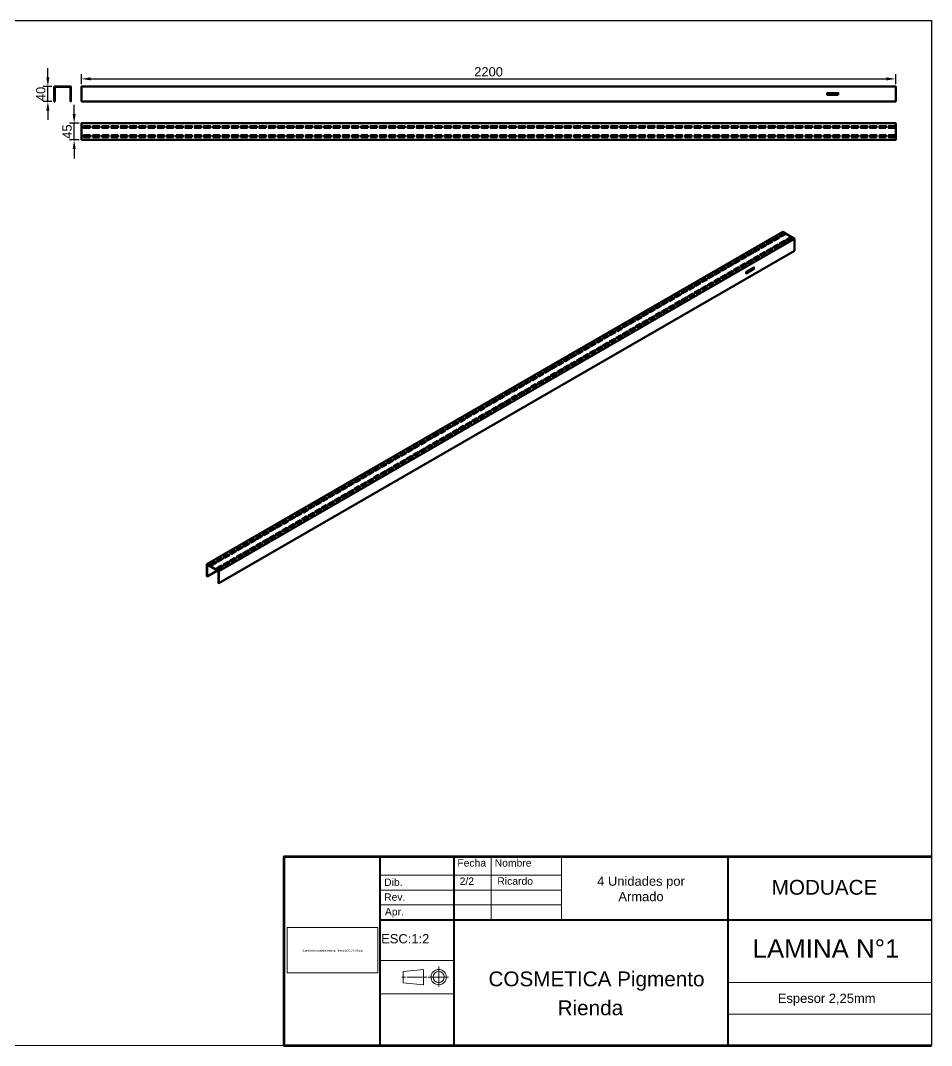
# Paper-space layout 'Rienda' of a CAD drawing. Header units: millimetres. Extents: x 25 to 410, y 10 to 287.
# Drawn here: x 164 to 410.2, y 10 to 287 of the extents above; entities that cross this region are included whole.
import ezdxf

# ---------------------------------------------------------------- set-up
doc = ezdxf.new("R2010")
doc.units = ezdxf.units.MM
for name, color, linetype in [('PDF4_0', 7, 'Continuous'), ('PDF4_MD_Visible', 7, 'Continuous'), ('PDF4_Rotulo', 7, 'Continuous'), ('PDF4_Texto', 7, 'Continuous')]:
    doc.layers.add(name, color=color, linetype=linetype)
doc.layers.add('PDF4_logo', color=7, linetype='Continuous', true_color=0xffffff)
doc.styles.add('PDF Arial', font='arial.ttf')
doc.styles.get("Standard").update_dxf_attribs({"font": 'arial.ttf'})
doc.dimstyles.new('ISO-25', dxfattribs={"dimtxt": 2.5, "dimasz": 2.5, "dimexe": 1.25, "dimexo": 0.625, "dimtad": 1, "dimtxsty": 'Standard', "dimcen": 2.5, "dimadec": 0, "dimazin": 0, "dimtfac": 1, "dimtmove": 0, "dimatfit": 3, "dimfxl": 1, "dimarcsym": 0})

# ---------------------------------------------------------------- blocks, each defined once
blk = doc.blocks.new('*D339')
at = {"color": 0, "lineweight": -2, "transparency": 16777216}
for p, q in [((180.49, 269.77), (180.49, 272.47)), ((400.49, 269.77), (400.49, 272.47)), ((182.99, 271.22), (397.99, 271.22))]:
    blk.add_line(p, q, dxfattribs=at)
at = {"color": 0, "transparency": 16777216}
for points in [[(182.99, 271.64), (182.99, 270.81), (180.49, 271.22)], [(397.99, 271.64), (397.99, 270.81), (400.49, 271.22)]]:
    blk.add_solid(points, dxfattribs=at)
at = {"layer": 'Defpoints', "color": 0, "transparency": 16777216}
for p in [(180.49, 269.15), (400.49, 271.22), (400.49, 269.15)]:
    blk.add_point(p, dxfattribs=at)
at = {"color": 0, "transparency": 16777216, "insert": (290.49, 273.12), "char_height": 2.5, "attachment_point": 5}
blk.add_mtext('2200', dxfattribs=at)
blk = doc.blocks.new('*D340')
at = {"color": 0, "lineweight": -2, "transparency": 16777216}
for p, q in [((171.41, 271.65), (171.41, 274.15)), ((172.52, 269.15), (170.16, 269.15)), ((171.41, 265.15), (171.41, 269.15)), ((172.52, 265.15), (170.16, 265.15)), ((171.41, 262.65), (171.41, 260.15))]:
    blk.add_line(p, q, dxfattribs=at)
at = {"color": 0, "transparency": 16777216}
for points in [[(170.99, 271.65), (171.83, 271.65), (171.41, 269.15)], [(170.99, 262.65), (171.83, 262.65), (171.41, 265.15)]]:
    blk.add_solid(points, dxfattribs=at)
at = {"layer": 'Defpoints', "color": 0, "transparency": 16777216}
for p in [(171.41, 269.15), (173.15, 269.15), (173.15, 265.15)]:
    blk.add_point(p, dxfattribs=at)
at = {"color": 0, "transparency": 16777216, "insert": (169.51, 267.15), "char_height": 2.5, "attachment_point": 5, "rotation": 90}
blk.add_mtext('40', dxfattribs=at)
blk = doc.blocks.new('*D341')
at = {"color": 0, "lineweight": -2, "transparency": 16777216}
for p, q in [((178.52, 261.73), (178.52, 264.23)), ((179.86, 259.23), (177.27, 259.23)), ((178.52, 254.73), (178.52, 259.23)), ((179.86, 254.73), (177.27, 254.73)), ((178.52, 252.23), (178.52, 249.73))]:
    blk.add_line(p, q, dxfattribs=at)
at = {"color": 0, "transparency": 16777216}
for points in [[(178.1, 261.73), (178.93, 261.73), (178.52, 259.23)], [(178.1, 252.23), (178.93, 252.23), (178.52, 254.73)]]:
    blk.add_solid(points, dxfattribs=at)
at = {"layer": 'Defpoints', "color": 0, "transparency": 16777216}
for p in [(178.52, 259.23), (180.49, 259.23), (180.49, 254.73)]:
    blk.add_point(p, dxfattribs=at)
at = {"color": 0, "transparency": 16777216, "insert": (176.62, 256.98), "char_height": 2.5, "attachment_point": 5, "rotation": 90}
blk.add_mtext('45', dxfattribs=at)

psp = doc.layouts.new('Rienda')

# ---------------------------------------------------------------- linework, layer by layer
at = {"layer": 'PDF4_0', "lineweight": 25}
psp.add_lwpolyline([(25.159, 10), (25.159, 287.001), (410.161, 287.001), (410.161, 10)], dxfattribs=at)
at = {"layer": 'PDF4_0', "lineweight": 0}
psp.add_lwpolyline([(25.159, 10), (410.161, 10), (410.161, 287.001), (25.159, 287.001)], close=True, dxfattribs=at)
at = {"layer": 'PDF4_logo', "lineweight": 13}
psp.add_lwpolyline([(236.067, 29.608), (236.067, 41.854), (260.56, 41.854), (260.56, 29.608)], close=True, dxfattribs=at)
at = {"layer": 'PDF4_MD_Visible', "lineweight": 50}
for points in [[(177.538, 265.145), (177.648, 265.145), (177.648, 269.145), (173.148, 269.145), (173.148, 265.145), (173.257, 265.145), (173.257, 269.035), (177.538, 269.035)], [(180.486, 265.145), (400.487, 265.145), (400.487, 269.145), (180.486, 269.145)], [(384.987, 266.895), (381.987, 266.895), (381.987, 267.395), (384.987, 267.395)], [(180.486, 254.732), (180.486, 259.232), (400.487, 259.232), (400.487, 254.732)], [(182.835, 257.982), (181.085, 257.982), (181.085, 258.482), (182.835, 258.482)], [(185.335, 257.982), (183.586, 257.982), (183.586, 258.482), (185.335, 258.482)], [(187.835, 257.982), (186.086, 257.982), (186.086, 258.482), (187.835, 258.482)], [(190.335, 257.982), (188.586, 257.982), (188.586, 258.482), (190.335, 258.482)], [(192.835, 257.982), (191.086, 257.982), (191.086, 258.482), (192.835, 258.482)], [(195.335, 257.982), (193.586, 257.982), (193.586, 258.482), (195.335, 258.482)], [(197.835, 257.982), (196.086, 257.982), (196.086, 258.482), (197.835, 258.482)], [(200.335, 257.982), (198.586, 257.982), (198.586, 258.482), (200.335, 258.482)], [(202.835, 257.982), (201.086, 257.982), (201.086, 258.482), (202.835, 258.482)], [(205.335, 257.982), (203.586, 257.982), (203.586, 258.482), (205.335, 258.482)], [(207.835, 257.982), (206.086, 257.982), (206.086, 258.482), (207.835, 258.482)], [(210.335, 257.982), (208.586, 257.982), (208.586, 258.482), (210.335, 258.482)], [(212.836, 257.982), (211.086, 257.982), (211.086, 258.482), (212.836, 258.482)], [(215.336, 257.982), (213.586, 257.982), (213.586, 258.482), (215.336, 258.482)], [(217.836, 257.982), (216.086, 257.982), (216.086, 258.482), (217.836, 258.482)], [(220.336, 257.982), (218.586, 257.982), (218.586, 258.482), (220.336, 258.482)], [(222.836, 257.982), (221.086, 257.982), (221.086, 258.482), (222.836, 258.482)], [(225.336, 257.982), (223.586, 257.982), (223.586, 258.482), (225.336, 258.482)], [(227.836, 257.982), (226.086, 257.982), (226.086, 258.482), (227.836, 258.482)], [(230.336, 257.982), (228.586, 257.982), (228.586, 258.482), (230.336, 258.482)], [(232.836, 257.982), (231.086, 257.982), (231.086, 258.482), (232.836, 258.482)], [(235.336, 257.982), (233.586, 257.982), (233.586, 258.482), (235.336, 258.482)], [(237.836, 257.982), (236.086, 257.982), (236.086, 258.482), (237.836, 258.482)], [(240.336, 257.982), (238.586, 257.982), (238.586, 258.482), (240.336, 258.482)], [(242.836, 257.982), (241.086, 257.982), (241.086, 258.482), (242.836, 258.482)], [(245.336, 257.982), (243.586, 257.982), (243.586, 258.482), (245.336, 258.482)], [(247.836, 257.982), (246.086, 257.982), (246.086, 258.482), (247.836, 258.482)], [(250.336, 257.982), (248.586, 257.982), (248.586, 258.482), (250.336, 258.482)], [(252.836, 257.982), (251.086, 257.982), (251.086, 258.482), (252.836, 258.482)], [(255.336, 257.982), (253.586, 257.982), (253.586, 258.482), (255.336, 258.482)], [(257.836, 257.982), (256.086, 257.982), (256.086, 258.482), (257.836, 258.482)], [(260.336, 257.982), (258.586, 257.982), (258.586, 258.482), (260.336, 258.482)], [(262.836, 257.982), (261.086, 257.982), (261.086, 258.482), (262.836, 258.482)], [(265.336, 257.982), (263.586, 257.982), (263.586, 258.482), (265.336, 258.482)], [(267.836, 257.982), (266.086, 257.982), (266.086, 258.482), (267.836, 258.482)], [(270.336, 257.982), (268.586, 257.982), (268.586, 258.482), (270.336, 258.482)], [(272.836, 257.982), (271.086, 257.982), (271.086, 258.482), (272.836, 258.482)], [(275.336, 257.982), (273.586, 257.982), (273.586, 258.482), (275.336, 258.482)], [(277.836, 257.982), (276.086, 257.982), (276.086, 258.482), (277.836, 258.482)], [(280.336, 257.982), (278.586, 257.982), (278.586, 258.482), (280.336, 258.482)], [(282.836, 257.982), (281.086, 257.982), (281.086, 258.482), (282.836, 258.482)], [(285.336, 257.982), (283.586, 257.982), (283.586, 258.482), (285.336, 258.482)], [(287.836, 257.982), (286.086, 257.982), (286.086, 258.482), (287.836, 258.482)], [(290.336, 257.982), (288.586, 257.982), (288.586, 258.482), (290.336, 258.482)], [(292.836, 257.982), (291.086, 257.982), (291.086, 258.482), (292.836, 258.482)], [(295.336, 257.982), (293.586, 257.982), (293.586, 258.482), (295.336, 258.482)], [(297.836, 257.982), (296.086, 257.982), (296.086, 258.482), (297.836, 258.482)], [(300.336, 257.982), (298.586, 257.982), (298.586, 258.482), (300.336, 258.482)], [(302.836, 257.982), (301.086, 257.982), (301.086, 258.482), (302.836, 258.482)], [(305.336, 257.982), (303.586, 257.982), (303.586, 258.482), (305.336, 258.482)], [(307.836, 257.982), (306.086, 257.982), (306.086, 258.482), (307.836, 258.482)], [(310.336, 257.982), (308.586, 257.982), (308.586, 258.482), (310.336, 258.482)], [(312.836, 257.982), (311.086, 257.982), (311.086, 258.482), (312.836, 258.482)], [(315.336, 257.982), (313.586, 257.982), (313.586, 258.482), (315.336, 258.482)], [(317.836, 257.982), (316.086, 257.982), (316.086, 258.482), (317.836, 258.482)], [(320.336, 257.982), (318.586, 257.982), (318.586, 258.482), (320.336, 258.482)], [(322.836, 257.982), (321.086, 257.982), (321.086, 258.482), (322.836, 258.482)], [(325.336, 257.982), (323.586, 257.982), (323.586, 258.482), (325.336, 258.482)], [(327.836, 257.982), (326.086, 257.982), (326.086, 258.482), (327.836, 258.482)], [(330.336, 257.982), (328.586, 257.982), (328.586, 258.482), (330.336, 258.482)], [(332.836, 257.982), (331.086, 257.982), (331.086, 258.482), (332.836, 258.482)], [(335.337, 257.982), (333.586, 257.982), (333.586, 258.482), (335.337, 258.482)], [(337.837, 257.982), (336.086, 257.982), (336.086, 258.482), (337.837, 258.482)], [(340.337, 257.982), (338.586, 257.982), (338.586, 258.482), (340.337, 258.482)], [(342.837, 257.982), (341.086, 257.982), (341.086, 258.482), (342.837, 258.482)], [(345.337, 257.982), (343.586, 257.982), (343.586, 258.482), (345.337, 258.482)], [(347.837, 257.982), (346.086, 257.982), (346.086, 258.482), (347.837, 258.482)], [(350.337, 257.982), (348.587, 257.982), (348.587, 258.482), (350.337, 258.482)], [(352.837, 257.982), (351.087, 257.982), (351.087, 258.482), (352.837, 258.482)], [(355.337, 257.982), (353.587, 257.982), (353.587, 258.482), (355.337, 258.482)], [(357.837, 257.982), (356.087, 257.982), (356.087, 258.482), (357.837, 258.482)], [(360.337, 257.982), (358.587, 257.982), (358.587, 258.482), (360.337, 258.482)], [(362.837, 257.982), (361.087, 257.982), (361.087, 258.482), (362.837, 258.482)], [(365.337, 257.982), (363.587, 257.982), (363.587, 258.482), (365.337, 258.482)], [(367.837, 257.982), (366.087, 257.982), (366.087, 258.482), (367.837, 258.482)], [(370.337, 257.982), (368.587, 257.982), (368.587, 258.482), (370.337, 258.482)], [(372.837, 257.982), (371.087, 257.982), (371.087, 258.482), (372.837, 258.482)], [(375.337, 257.982), (373.587, 257.982), (373.587, 258.482), (375.337, 258.482)], [(377.837, 257.982), (376.087, 257.982), (376.087, 258.482), (377.837, 258.482)], [(380.337, 257.982), (378.587, 257.982), (378.587, 258.482), (380.337, 258.482)], [(382.837, 257.982), (381.087, 257.982), (381.087, 258.482), (382.837, 258.482)], [(385.337, 257.982), (383.587, 257.982), (383.587, 258.482), (385.337, 258.482)], [(387.837, 257.982), (386.087, 257.982), (386.087, 258.482), (387.837, 258.482)], [(390.337, 257.982), (388.587, 257.982), (388.587, 258.482), (390.337, 258.482)], [(392.837, 257.982), (391.087, 257.982), (391.087, 258.482), (392.837, 258.482)], [(395.337, 257.982), (393.587, 257.982), (393.587, 258.482), (395.337, 258.482)], [(397.837, 257.982), (396.087, 257.982), (396.087, 258.482), (397.837, 258.482)], [(400.337, 257.982), (398.587, 257.982), (398.587, 258.482), (400.337, 258.482)], [(182.835, 255.482), (181.085, 255.482), (181.085, 255.982), (182.835, 255.982)], [(185.335, 255.482), (183.586, 255.482), (183.586, 255.982), (185.335, 255.982)], [(187.835, 255.482), (186.086, 255.482), (186.086, 255.982), (187.835, 255.982)], [(190.335, 255.482), (188.586, 255.482), (188.586, 255.982), (190.335, 255.982)], [(192.835, 255.482), (191.086, 255.482), (191.086, 255.982), (192.835, 255.982)], [(195.335, 255.482), (193.586, 255.482), (193.586, 255.982), (195.335, 255.982)], [(197.835, 255.482), (196.086, 255.482), (196.086, 255.982), (197.835, 255.982)], [(200.335, 255.482), (198.586, 255.482), (198.586, 255.982), (200.335, 255.982)], [(202.835, 255.482), (201.086, 255.482), (201.086, 255.982), (202.835, 255.982)], [(205.335, 255.482), (203.586, 255.482), (203.586, 255.982), (205.335, 255.982)], [(207.835, 255.482), (206.086, 255.482), (206.086, 255.982), (207.835, 255.982)], [(210.335, 255.482), (208.586, 255.482), (208.586, 255.982), (210.335, 255.982)], [(212.836, 255.482), (211.086, 255.482), (211.086, 255.982), (212.836, 255.982)], [(215.336, 255.482), (213.586, 255.482), (213.586, 255.982), (215.336, 255.982)], [(217.836, 255.482), (216.086, 255.482), (216.086, 255.982), (217.836, 255.982)], [(220.336, 255.482), (218.586, 255.482), (218.586, 255.982), (220.336, 255.982)], [(222.836, 255.482), (221.086, 255.482), (221.086, 255.982), (222.836, 255.982)], [(225.336, 255.482), (223.586, 255.482), (223.586, 255.982), (225.336, 255.982)], [(227.836, 255.482), (226.086, 255.482), (226.086, 255.982), (227.836, 255.982)], [(230.336, 255.482), (228.586, 255.482), (228.586, 255.982), (230.336, 255.982)], [(232.836, 255.482), (231.086, 255.482), (231.086, 255.982), (232.836, 255.982)], [(235.336, 255.482), (233.586, 255.482), (233.586, 255.982), (235.336, 255.982)], [(237.836, 255.482), (236.086, 255.482), (236.086, 255.982), (237.836, 255.982)], [(240.336, 255.482), (238.586, 255.482), (238.586, 255.982), (240.336, 255.982)], [(242.836, 255.482), (241.086, 255.482), (241.086, 255.982), (242.836, 255.982)], [(245.336, 255.482), (243.586, 255.482), (243.586, 255.982), (245.336, 255.982)], [(247.836, 255.482), (246.086, 255.482), (246.086, 255.982), (247.836, 255.982)], [(250.336, 255.482), (248.586, 255.482), (248.586, 255.982), (250.336, 255.982)], [(252.836, 255.482), (251.086, 255.482), (251.086, 255.982), (252.836, 255.982)], [(255.336, 255.482), (253.586, 255.482), (253.586, 255.982), (255.336, 255.982)], [(257.836, 255.482), (256.086, 255.482), (256.086, 255.982), (257.836, 255.982)], [(260.336, 255.482), (258.586, 255.482), (258.586, 255.982), (260.336, 255.982)], [(262.836, 255.482), (261.086, 255.482), (261.086, 255.982), (262.836, 255.982)], [(265.336, 255.482), (263.586, 255.482), (263.586, 255.982), (265.336, 255.982)], [(267.836, 255.482), (266.086, 255.482), (266.086, 255.982), (267.836, 255.982)], [(270.336, 255.482), (268.586, 255.482), (268.586, 255.982), (270.336, 255.982)], [(272.836, 255.482), (271.086, 255.482), (271.086, 255.982), (272.836, 255.982)], [(275.336, 255.482), (273.586, 255.482), (273.586, 255.982), (275.336, 255.982)], [(277.836, 255.482), (276.086, 255.482), (276.086, 255.982), (277.836, 255.982)], [(280.336, 255.482), (278.586, 255.482), (278.586, 255.982), (280.336, 255.982)], [(282.836, 255.482), (281.086, 255.482), (281.086, 255.982), (282.836, 255.982)], [(285.336, 255.482), (283.586, 255.482), (283.586, 255.982), (285.336, 255.982)], [(287.836, 255.482), (286.086, 255.482), (286.086, 255.982), (287.836, 255.982)], [(290.336, 255.482), (288.586, 255.482), (288.586, 255.982), (290.336, 255.982)], [(292.836, 255.482), (291.086, 255.482), (291.086, 255.982), (292.836, 255.982)], [(295.336, 255.482), (293.586, 255.482), (293.586, 255.982), (295.336, 255.982)], [(297.836, 255.482), (296.086, 255.482), (296.086, 255.982), (297.836, 255.982)], [(300.336, 255.482), (298.586, 255.482), (298.586, 255.982), (300.336, 255.982)], [(302.836, 255.482), (301.086, 255.482), (301.086, 255.982), (302.836, 255.982)], [(305.336, 255.482), (303.586, 255.482), (303.586, 255.982), (305.336, 255.982)], [(307.836, 255.482), (306.086, 255.482), (306.086, 255.982), (307.836, 255.982)], [(310.336, 255.482), (308.586, 255.482), (308.586, 255.982), (310.336, 255.982)], [(312.836, 255.482), (311.086, 255.482), (311.086, 255.982), (312.836, 255.982)], [(315.336, 255.482), (313.586, 255.482), (313.586, 255.982), (315.336, 255.982)], [(317.836, 255.482), (316.086, 255.482), (316.086, 255.982), (317.836, 255.982)], [(320.336, 255.482), (318.586, 255.482), (318.586, 255.982), (320.336, 255.982)], [(322.836, 255.482), (321.086, 255.482), (321.086, 255.982), (322.836, 255.982)], [(325.336, 255.482), (323.586, 255.482), (323.586, 255.982), (325.336, 255.982)], [(327.836, 255.482), (326.086, 255.482), (326.086, 255.982), (327.836, 255.982)], [(330.336, 255.482), (328.586, 255.482), (328.586, 255.982), (330.336, 255.982)], [(332.836, 255.482), (331.086, 255.482), (331.086, 255.982), (332.836, 255.982)], [(335.337, 255.482), (333.586, 255.482), (333.586, 255.982), (335.337, 255.982)], [(337.837, 255.482), (336.086, 255.482), (336.086, 255.982), (337.837, 255.982)], [(340.337, 255.482), (338.586, 255.482), (338.586, 255.982), (340.337, 255.982)], [(342.837, 255.482), (341.086, 255.482), (341.086, 255.982), (342.837, 255.982)], [(345.337, 255.482), (343.586, 255.482), (343.586, 255.982), (345.337, 255.982)], [(347.837, 255.482), (346.086, 255.482), (346.086, 255.982), (347.837, 255.982)], [(350.337, 255.482), (348.587, 255.482), (348.587, 255.982), (350.337, 255.982)], [(352.837, 255.482), (351.087, 255.482), (351.087, 255.982), (352.837, 255.982)], [(355.337, 255.482), (353.587, 255.482), (353.587, 255.982), (355.337, 255.982)], [(357.837, 255.482), (356.087, 255.482), (356.087, 255.982), (357.837, 255.982)], [(360.337, 255.482), (358.587, 255.482), (358.587, 255.982), (360.337, 255.982)], [(362.837, 255.482), (361.087, 255.482), (361.087, 255.982), (362.837, 255.982)], [(365.337, 255.482), (363.587, 255.482), (363.587, 255.982), (365.337, 255.982)], [(367.837, 255.482), (366.087, 255.482), (366.087, 255.982), (367.837, 255.982)], [(370.337, 255.482), (368.587, 255.482), (368.587, 255.982), (370.337, 255.982)], [(372.837, 255.482), (371.087, 255.482), (371.087, 255.982), (372.837, 255.982)], [(375.337, 255.482), (373.587, 255.482), (373.587, 255.982), (375.337, 255.982)], [(377.837, 255.482), (376.087, 255.482), (376.087, 255.982), (377.837, 255.982)], [(380.337, 255.482), (378.587, 255.482), (378.587, 255.982), (380.337, 255.982)], [(382.837, 255.482), (381.087, 255.482), (381.087, 255.982), (382.837, 255.982)], [(385.337, 255.482), (383.587, 255.482), (383.587, 255.982), (385.337, 255.982)], [(387.837, 255.482), (386.087, 255.482), (386.087, 255.982), (387.837, 255.982)], [(390.337, 255.482), (388.587, 255.482), (388.587, 255.982), (390.337, 255.982)], [(392.837, 255.482), (391.087, 255.482), (391.087, 255.982), (392.837, 255.982)], [(395.337, 255.482), (393.587, 255.482), (393.587, 255.982), (395.337, 255.982)], [(397.837, 255.482), (396.087, 255.482), (396.087, 255.982), (397.837, 255.982)], [(400.337, 255.482), (398.587, 255.482), (398.587, 255.982), (400.337, 255.982)], [(217.566, 138.219), (214.384, 140.056), (369.949, 229.871), (373.131, 228.034)]]:
    psp.add_lwpolyline(points, close=True, dxfattribs=at)
for points in [[(373.131, 228.034), (373.131, 224.768), (217.566, 134.953), (217.566, 138.219)], [(365.678, 226.703), (366.838, 227.373), (366.838, 227.462), (367.191, 227.258), (365.954, 226.544), (365.6, 226.748), (366.838, 227.462)], [(367.113, 227.213), (366.838, 227.373)], [(367.445, 227.724), (368.606, 228.393), (368.606, 228.483), (368.959, 228.279), (367.722, 227.564), (367.368, 227.768), (368.606, 228.483)], [(368.881, 228.234), (368.606, 228.393)], [(369.213, 228.744), (370.373, 229.414), (370.373, 229.504), (370.727, 229.299), (369.49, 228.585), (369.136, 228.789), (370.373, 229.504)], [(369.213, 226.703), (370.373, 227.373), (370.373, 227.462), (370.727, 227.258), (369.49, 226.544), (369.136, 226.748), (370.373, 227.462)], [(370.027, 229.214), (370.027, 228.895)], [(370.027, 227.173), (370.027, 226.854)], [(370.649, 229.255), (370.373, 229.414)], [(370.649, 227.213), (370.373, 227.373)], [(370.981, 227.724), (372.141, 228.393), (372.141, 228.483), (372.494, 228.279), (371.257, 227.564), (370.904, 227.768), (372.141, 228.483)], [(372.417, 228.234), (372.141, 228.393)], [(360.375, 223.641), (361.534, 224.311), (361.534, 224.4), (361.888, 224.196), (360.65, 223.482), (360.297, 223.686), (361.534, 224.4)], [(362.143, 224.662), (363.302, 225.331), (363.302, 225.421), (363.656, 225.217), (362.418, 224.502), (362.064, 224.707), (363.302, 225.421)], [(363.578, 225.172), (363.302, 225.331)], [(363.91, 225.682), (365.07, 226.352), (365.07, 226.442), (365.424, 226.237), (364.186, 225.523), (363.832, 225.727), (365.07, 226.442)], [(363.91, 223.641), (365.07, 224.311), (365.07, 224.4), (365.424, 224.196), (364.186, 223.482), (363.832, 223.686), (365.07, 224.4)], [(365.346, 226.193), (365.07, 226.352)], [(365.678, 224.662), (366.838, 225.331), (366.838, 225.421), (367.191, 225.217), (365.954, 224.502), (365.6, 224.707), (366.838, 225.421)], [(367.113, 225.172), (366.838, 225.331)], [(367.445, 225.682), (368.606, 226.352), (368.606, 226.442), (368.959, 226.237), (367.722, 225.523), (367.368, 225.727), (368.606, 226.442)], [(368.881, 226.193), (368.606, 226.352)], [(356.839, 221.6), (357.999, 222.269), (357.999, 222.359), (358.352, 222.155), (357.115, 221.44), (356.762, 221.645), (357.999, 222.359)], [(358.275, 222.11), (357.999, 222.269)], [(358.607, 222.62), (359.766, 223.29), (359.766, 223.38), (360.12, 223.176), (358.882, 222.462), (358.529, 222.665), (359.766, 223.38)], [(360.042, 223.131), (359.766, 223.29)], [(360.375, 221.6), (361.534, 222.269), (361.534, 222.359), (361.888, 222.155), (360.65, 221.44), (360.297, 221.645), (361.534, 222.359)], [(361.81, 224.151), (361.534, 224.311)], [(361.81, 222.11), (361.534, 222.269)], [(362.143, 222.62), (363.302, 223.29), (363.302, 223.38), (363.656, 223.176), (362.418, 222.462), (362.064, 222.665), (363.302, 223.38)], [(363.578, 223.131), (363.302, 223.29)], [(365.346, 224.151), (365.07, 224.311)], [(351.535, 218.538), (352.696, 219.208), (352.696, 219.297), (353.049, 219.094), (351.812, 218.379), (351.458, 218.583), (352.696, 219.297)], [(352.971, 219.048), (352.696, 219.208)], [(353.303, 219.558), (354.463, 220.228), (354.463, 220.318), (354.817, 220.114), (353.579, 219.4), (353.226, 219.603), (354.463, 220.318)], [(354.739, 220.069), (354.463, 220.228)], [(355.071, 220.579), (356.231, 221.249), (356.231, 221.339), (356.584, 221.134), (355.347, 220.42), (354.994, 220.624), (356.231, 221.339)], [(355.071, 218.538), (356.231, 219.208), (356.231, 219.297), (356.584, 219.094), (355.347, 218.379), (354.994, 218.583), (356.231, 219.297)], [(356.507, 221.089), (356.231, 221.249)], [(356.507, 219.048), (356.231, 219.208)], [(356.839, 219.558), (357.999, 220.228), (357.999, 220.318), (358.352, 220.114), (357.115, 219.4), (356.762, 219.603), (357.999, 220.318)], [(358.275, 220.069), (357.999, 220.228)], [(358.607, 220.579), (359.766, 221.249), (359.766, 221.339), (360.12, 221.134), (358.882, 220.42), (358.529, 220.624), (359.766, 221.339)], [(360.042, 221.089), (359.766, 221.249)], [(360.05, 218.734), (362.093, 219.914), (362.171, 219.869), (360.05, 218.644), (360.05, 219.052), (362.171, 220.277), (362.171, 219.869)], [(362.093, 219.914), (362.093, 220.232)], [(346.233, 215.476), (347.392, 216.146), (347.392, 216.235), (347.746, 216.032), (346.508, 215.317), (346.154, 215.521), (347.392, 216.235)], [(347.668, 215.986), (347.392, 216.146)], [(348, 216.497), (349.16, 217.166), (349.16, 217.256), (349.514, 217.052), (348.276, 216.338), (347.922, 216.541), (349.16, 217.256)], [(349.436, 217.007), (349.16, 217.166)], [(349.768, 217.517), (350.928, 218.187), (350.928, 218.277), (351.281, 218.072), (350.044, 217.358), (349.69, 217.563), (350.928, 218.277)], [(349.768, 215.476), (350.928, 216.146), (350.928, 216.235), (351.281, 216.032), (350.044, 215.317), (349.69, 215.521), (350.928, 216.235)], [(351.203, 218.028), (350.928, 218.187)], [(351.203, 215.986), (350.928, 216.146)], [(351.535, 216.497), (352.696, 217.166), (352.696, 217.256), (353.049, 217.052), (351.812, 216.338), (351.458, 216.541), (352.696, 217.256)], [(352.971, 217.007), (352.696, 217.166)], [(353.303, 217.517), (354.463, 218.187), (354.463, 218.277), (354.817, 218.072), (353.579, 217.358), (353.226, 217.563), (354.463, 218.277)], [(354.739, 218.028), (354.463, 218.187)], [(342.697, 213.435), (343.856, 214.104), (343.856, 214.194), (344.21, 213.99), (342.972, 213.276), (342.619, 213.48), (343.856, 214.194)], [(344.132, 213.945), (343.856, 214.104)], [(344.465, 214.455), (345.624, 215.125), (345.624, 215.215), (345.978, 215.01), (344.74, 214.296), (344.387, 214.501), (345.624, 215.215)], [(345.9, 214.966), (345.624, 215.125)], [(346.233, 213.435), (347.392, 214.104), (347.392, 214.194), (347.746, 213.99), (346.508, 213.276), (346.154, 213.48), (347.392, 214.194)], [(347.668, 213.945), (347.392, 214.104)], [(348, 214.455), (349.16, 215.125), (349.16, 215.215), (349.514, 215.01), (348.276, 214.296), (347.922, 214.501), (349.16, 215.215)], [(349.436, 214.966), (349.16, 215.125)], [(337.393, 210.373), (338.553, 211.042), (338.553, 211.132), (338.907, 210.928), (337.669, 210.214), (337.316, 210.418), (338.553, 211.132)], [(338.829, 210.884), (338.553, 211.042)], [(339.161, 211.393), (340.321, 212.063), (340.321, 212.153), (340.674, 211.949), (339.437, 211.235), (339.084, 211.439), (340.321, 212.153)], [(340.597, 211.904), (340.321, 212.063)], [(340.929, 212.415), (342.089, 213.084), (342.089, 213.173), (342.442, 212.97), (341.205, 212.255), (340.851, 212.459), (342.089, 213.173)], [(340.929, 210.373), (342.089, 211.042), (342.089, 211.132), (342.442, 210.928), (341.205, 210.214), (340.851, 210.418), (342.089, 211.132)], [(342.364, 212.924), (342.089, 213.084)], [(342.364, 210.884), (342.089, 211.042)], [(342.697, 211.393), (343.856, 212.063), (343.856, 212.153), (344.21, 211.949), (342.972, 211.235), (342.619, 211.439), (343.856, 212.153)], [(344.132, 211.904), (343.856, 212.063)], [(344.465, 212.415), (345.624, 213.084), (345.624, 213.173), (345.978, 212.97), (344.74, 212.255), (344.387, 212.459), (345.624, 213.173)], [(345.9, 212.924), (345.624, 213.084)], [(332.09, 207.311), (333.25, 207.981), (333.25, 208.07), (333.603, 207.866), (332.366, 207.152), (332.012, 207.356), (333.25, 208.07)], [(333.525, 207.822), (333.25, 207.981)], [(333.858, 208.331), (335.018, 209.001), (335.018, 209.091), (335.371, 208.887), (334.134, 208.173), (333.78, 208.377), (335.018, 209.091)], [(335.293, 208.842), (335.018, 209.001)], [(335.625, 209.353), (336.785, 210.022), (336.785, 210.112), (337.139, 209.908), (335.902, 209.193), (335.548, 209.397), (336.785, 210.112)], [(335.625, 207.311), (336.785, 207.981), (336.785, 208.07), (337.139, 207.866), (335.902, 207.152), (335.548, 207.356), (336.785, 208.07)], [(337.061, 209.862), (336.785, 210.022)], [(337.061, 207.822), (336.785, 207.981)], [(337.393, 208.331), (338.553, 209.001), (338.553, 209.091), (338.907, 208.887), (337.669, 208.173), (337.316, 208.377), (338.553, 209.091)], [(338.829, 208.842), (338.553, 209.001)], [(339.161, 209.353), (340.321, 210.022), (340.321, 210.112), (340.674, 209.908), (339.437, 209.193), (339.084, 209.397), (340.321, 210.112)], [(340.597, 209.862), (340.321, 210.022)], [(326.787, 204.249), (327.946, 204.919), (327.946, 205.009), (328.3, 204.805), (327.062, 204.09), (326.709, 204.294), (327.946, 205.009)], [(328.555, 205.27), (329.714, 205.939), (329.714, 206.029), (330.068, 205.825), (328.83, 205.111), (328.477, 205.315), (329.714, 206.029)], [(329.99, 205.78), (329.714, 205.939)], [(330.323, 206.291), (331.482, 206.96), (331.482, 207.05), (331.836, 206.846), (330.598, 206.131), (330.244, 206.336), (331.482, 207.05)], [(330.323, 204.249), (331.482, 204.919), (331.482, 205.009), (331.836, 204.805), (330.598, 204.09), (330.244, 204.294), (331.482, 205.009)], [(331.758, 206.8), (331.482, 206.96)], [(332.09, 205.27), (333.25, 205.939), (333.25, 206.029), (333.603, 205.825), (332.366, 205.111), (332.012, 205.315), (333.25, 206.029)], [(333.525, 205.78), (333.25, 205.939)], [(333.858, 206.291), (335.018, 206.96), (335.018, 207.05), (335.371, 206.846), (334.134, 206.131), (333.78, 206.336), (335.018, 207.05)], [(335.293, 206.8), (335.018, 206.96)], [(323.251, 202.208), (324.411, 202.877), (324.411, 202.968), (324.764, 202.763), (323.527, 202.049), (323.174, 202.253), (324.411, 202.968)], [(324.687, 202.718), (324.411, 202.877)], [(325.019, 203.229), (326.178, 203.898), (326.178, 203.988), (326.532, 203.784), (325.295, 203.069), (324.941, 203.274), (326.178, 203.988)], [(326.454, 203.739), (326.178, 203.898)], [(326.787, 202.208), (327.946, 202.877), (327.946, 202.968), (328.3, 202.763), (327.062, 202.049), (326.709, 202.253), (327.946, 202.968)], [(328.222, 204.76), (327.946, 204.919)], [(328.222, 202.718), (327.946, 202.877)], [(328.555, 203.229), (329.714, 203.898), (329.714, 203.988), (330.068, 203.784), (328.83, 203.069), (328.477, 203.274), (329.714, 203.988)], [(329.99, 203.739), (329.714, 203.898)], [(331.758, 204.76), (331.482, 204.919)], [(317.948, 199.146), (319.108, 199.815), (319.108, 199.906), (319.461, 199.701), (318.224, 198.987), (317.87, 199.191), (319.108, 199.906)], [(319.383, 199.657), (319.108, 199.815)], [(319.715, 200.167), (320.875, 200.837), (320.875, 200.926), (321.229, 200.722), (319.991, 200.007), (319.638, 200.212), (320.875, 200.926)], [(321.151, 200.677), (320.875, 200.837)], [(321.483, 201.187), (322.643, 201.857), (322.643, 201.947), (322.996, 201.743), (321.759, 201.028), (321.406, 201.232), (322.643, 201.947)], [(321.483, 199.146), (322.643, 199.815), (322.643, 199.906), (322.996, 199.701), (321.759, 198.987), (321.406, 199.191), (322.643, 199.906)], [(322.919, 201.698), (322.643, 201.857)], [(322.919, 199.657), (322.643, 199.815)], [(323.251, 200.167), (324.411, 200.837), (324.411, 200.926), (324.764, 200.722), (323.527, 200.007), (323.174, 200.212), (324.411, 200.926)], [(324.687, 200.677), (324.411, 200.837)], [(325.019, 201.187), (326.178, 201.857), (326.178, 201.947), (326.532, 201.743), (325.295, 201.028), (324.941, 201.232), (326.178, 201.947)], [(326.454, 201.698), (326.178, 201.857)], [(312.645, 196.084), (313.804, 196.753), (313.804, 196.844), (314.158, 196.639), (312.92, 195.925), (312.567, 196.129), (313.804, 196.844)], [(314.08, 196.595), (313.804, 196.753)], [(314.412, 197.105), (315.572, 197.775), (315.572, 197.864), (315.926, 197.66), (314.688, 196.946), (314.334, 197.15), (315.572, 197.864)], [(315.848, 197.615), (315.572, 197.775)], [(316.18, 198.126), (317.34, 198.795), (317.34, 198.885), (317.693, 198.681), (316.456, 197.966), (316.102, 198.17), (317.34, 198.885)], [(316.18, 196.084), (317.34, 196.753), (317.34, 196.844), (317.693, 196.639), (316.456, 195.925), (316.102, 196.129), (317.34, 196.844)], [(317.615, 198.636), (317.34, 198.795)], [(317.615, 196.595), (317.34, 196.753)], [(317.948, 197.105), (319.108, 197.775), (319.108, 197.864), (319.461, 197.66), (318.224, 196.946), (317.87, 197.15), (319.108, 197.864)], [(319.383, 197.615), (319.108, 197.775)], [(319.715, 198.126), (320.875, 198.795), (320.875, 198.885), (321.229, 198.681), (319.991, 197.966), (319.638, 198.17), (320.875, 198.885)], [(321.151, 198.636), (320.875, 198.795)], [(309.109, 194.043), (310.268, 194.713), (310.268, 194.802), (310.622, 194.598), (309.385, 193.884), (309.031, 194.088), (310.268, 194.802)], [(310.544, 194.553), (310.268, 194.713)], [(310.877, 195.064), (312.036, 195.733), (312.036, 195.823), (312.39, 195.619), (311.152, 194.904), (310.799, 195.109), (312.036, 195.823)], [(312.312, 195.574), (312.036, 195.733)], [(312.645, 194.043), (313.804, 194.713), (313.804, 194.802), (314.158, 194.598), (312.92, 193.884), (312.567, 194.088), (313.804, 194.802)], [(314.08, 194.553), (313.804, 194.713)], [(314.412, 195.064), (315.572, 195.733), (315.572, 195.823), (315.926, 195.619), (314.688, 194.904), (314.334, 195.109), (315.572, 195.823)], [(315.848, 195.574), (315.572, 195.733)], [(303.805, 190.981), (304.965, 191.651), (304.965, 191.741), (305.319, 191.536), (304.081, 190.822), (303.728, 191.026), (304.965, 191.741)], [(305.241, 191.491), (304.965, 191.651)], [(305.573, 192.002), (306.733, 192.671), (306.733, 192.761), (307.086, 192.557), (305.849, 191.842), (305.496, 192.047), (306.733, 192.761)], [(307.009, 192.512), (306.733, 192.671)], [(307.341, 193.022), (308.501, 193.692), (308.501, 193.782), (308.854, 193.578), (307.617, 192.863), (307.263, 193.067), (308.501, 193.782)], [(307.341, 190.981), (308.501, 191.651), (308.501, 191.741), (308.854, 191.536), (307.617, 190.822), (307.263, 191.026), (308.501, 191.741)], [(308.776, 193.533), (308.501, 193.692)], [(308.776, 191.491), (308.501, 191.651)], [(309.109, 192.002), (310.268, 192.671), (310.268, 192.761), (310.622, 192.557), (309.385, 191.842), (309.031, 192.047), (310.268, 192.761)], [(310.544, 192.512), (310.268, 192.671)], [(310.877, 193.022), (312.036, 193.692), (312.036, 193.782), (312.39, 193.578), (311.152, 192.863), (310.799, 193.067), (312.036, 193.782)], [(312.312, 193.533), (312.036, 193.692)], [(298.502, 187.919), (299.662, 188.589), (299.662, 188.679), (300.015, 188.474), (298.778, 187.76), (298.424, 187.964), (299.662, 188.679)], [(299.938, 188.43), (299.662, 188.589)], [(300.27, 188.94), (301.43, 189.61), (301.43, 189.699), (301.783, 189.495), (300.546, 188.78), (300.192, 188.985), (301.43, 189.699)], [(301.705, 189.45), (301.43, 189.61)], [(302.038, 189.96), (303.197, 190.63), (303.197, 190.72), (303.551, 190.516), (302.314, 189.801), (301.96, 190.005), (303.197, 190.72)], [(302.038, 187.919), (303.197, 188.589), (303.197, 188.679), (303.551, 188.474), (302.314, 187.76), (301.96, 187.964), (303.197, 188.679)], [(303.473, 190.471), (303.197, 190.63)], [(303.473, 188.43), (303.197, 188.589)], [(303.805, 188.94), (304.965, 189.61), (304.965, 189.699), (305.319, 189.495), (304.081, 188.78), (303.728, 188.985), (304.965, 189.699)], [(305.241, 189.45), (304.965, 189.61)], [(305.573, 189.96), (306.733, 190.63), (306.733, 190.72), (307.086, 190.516), (305.849, 189.801), (305.496, 190.005), (306.733, 190.72)], [(307.009, 190.471), (306.733, 190.63)], [(293.199, 184.857), (294.358, 185.527), (294.358, 185.617), (294.712, 185.412), (293.475, 184.698), (293.121, 184.902), (294.358, 185.617)], [(294.967, 185.878), (296.126, 186.548), (296.126, 186.637), (296.48, 186.433), (295.242, 185.719), (294.889, 185.923), (296.126, 186.637)], [(296.402, 186.388), (296.126, 186.548)], [(296.735, 186.899), (297.894, 187.568), (297.894, 187.658), (298.248, 187.454), (297.01, 186.739), (296.657, 186.943), (297.894, 187.658)], [(296.735, 184.857), (297.894, 185.527), (297.894, 185.617), (298.248, 185.412), (297.01, 184.698), (296.657, 184.902), (297.894, 185.617)], [(298.17, 187.409), (297.894, 187.568)], [(298.502, 185.878), (299.662, 186.548), (299.662, 186.637), (300.015, 186.433), (298.778, 185.719), (298.424, 185.923), (299.662, 186.637)], [(299.938, 186.388), (299.662, 186.548)], [(300.27, 186.899), (301.43, 187.568), (301.43, 187.658), (301.783, 187.454), (300.546, 186.739), (300.192, 186.943), (301.43, 187.658)], [(301.705, 187.409), (301.43, 187.568)], [(289.663, 182.816), (290.823, 183.486), (290.823, 183.575), (291.176, 183.371), (289.939, 182.657), (289.586, 182.861), (290.823, 183.575)], [(291.099, 183.326), (290.823, 183.486)], [(291.431, 183.837), (292.591, 184.506), (292.591, 184.596), (292.944, 184.392), (291.707, 183.677), (291.353, 183.881), (292.591, 184.596)], [(292.866, 184.347), (292.591, 184.506)], [(293.199, 182.816), (294.358, 183.486), (294.358, 183.575), (294.712, 183.371), (293.475, 182.657), (293.121, 182.861), (294.358, 183.575)], [(294.634, 185.368), (294.358, 185.527)], [(294.634, 183.326), (294.358, 183.486)], [(294.967, 183.837), (296.126, 184.506), (296.126, 184.596), (296.48, 184.392), (295.242, 183.677), (294.889, 183.881), (296.126, 184.596)], [(296.402, 184.347), (296.126, 184.506)], [(298.17, 185.368), (297.894, 185.527)], [(284.36, 179.754), (285.52, 180.424), (285.52, 180.513), (285.873, 180.309), (284.636, 179.595), (284.282, 179.799), (285.52, 180.513)], [(285.795, 180.264), (285.52, 180.424)], [(286.128, 180.775), (287.287, 181.444), (287.287, 181.534), (287.641, 181.33), (286.403, 180.615), (286.05, 180.82), (287.287, 181.534)], [(287.563, 181.285), (287.287, 181.444)], [(287.895, 181.795), (289.055, 182.465), (289.055, 182.555), (289.409, 182.351), (288.171, 181.636), (287.818, 181.84), (289.055, 182.555)], [(287.895, 179.754), (289.055, 180.424), (289.055, 180.513), (289.409, 180.309), (288.171, 179.595), (287.818, 179.799), (289.055, 180.513)], [(289.331, 182.306), (289.055, 182.465)], [(289.331, 180.264), (289.055, 180.424)], [(289.663, 180.775), (290.823, 181.444), (290.823, 181.534), (291.176, 181.33), (289.939, 180.615), (289.586, 180.82), (290.823, 181.534)], [(291.099, 181.285), (290.823, 181.444)], [(291.431, 181.795), (292.591, 182.465), (292.591, 182.555), (292.944, 182.351), (291.707, 181.636), (291.353, 181.84), (292.591, 182.555)], [(292.866, 182.306), (292.591, 182.465)], [(279.057, 176.692), (280.216, 177.362), (280.216, 177.452), (280.57, 177.247), (279.332, 176.533), (278.979, 176.737), (280.216, 177.452)], [(280.492, 177.202), (280.216, 177.362)], [(280.825, 177.713), (281.984, 178.382), (281.984, 178.472), (282.338, 178.268), (281.1, 177.553), (280.746, 177.758), (281.984, 178.472)], [(282.26, 178.223), (281.984, 178.382)], [(282.592, 178.733), (283.752, 179.403), (283.752, 179.493), (284.105, 179.289), (282.868, 178.575), (282.514, 178.778), (283.752, 179.493)], [(282.592, 176.692), (283.752, 177.362), (283.752, 177.452), (284.105, 177.247), (282.868, 176.533), (282.514, 176.737), (283.752, 177.452)], [(284.028, 179.244), (283.752, 179.403)], [(284.028, 177.202), (283.752, 177.362)], [(284.36, 177.713), (285.52, 178.382), (285.52, 178.472), (285.873, 178.268), (284.636, 177.553), (284.282, 177.758), (285.52, 178.472)], [(285.795, 178.223), (285.52, 178.382)], [(286.128, 178.733), (287.287, 179.403), (287.287, 179.493), (287.641, 179.289), (286.403, 178.575), (286.05, 178.778), (287.287, 179.493)], [(287.563, 179.244), (287.287, 179.403)], [(275.521, 174.651), (276.681, 175.321), (276.681, 175.41), (277.034, 175.206), (275.797, 174.492), (275.443, 174.696), (276.681, 175.41)], [(276.956, 175.161), (276.681, 175.321)], [(277.289, 175.672), (278.448, 176.341), (278.448, 176.431), (278.802, 176.227), (277.564, 175.513), (277.211, 175.716), (278.448, 176.431)], [(278.724, 176.182), (278.448, 176.341)], [(279.057, 174.651), (280.216, 175.321), (280.216, 175.41), (280.57, 175.206), (279.332, 174.492), (278.979, 174.696), (280.216, 175.41)], [(280.492, 175.161), (280.216, 175.321)], [(280.825, 175.672), (281.984, 176.341), (281.984, 176.431), (282.338, 176.227), (281.1, 175.513), (280.746, 175.716), (281.984, 176.431)], [(282.26, 176.182), (281.984, 176.341)], [(270.217, 171.589), (271.377, 172.259), (271.377, 172.348), (271.731, 172.145), (270.493, 171.43), (270.14, 171.634), (271.377, 172.348)], [(271.653, 172.099), (271.377, 172.259)], [(271.985, 172.61), (273.145, 173.279), (273.145, 173.369), (273.499, 173.165), (272.261, 172.451), (271.908, 172.654), (273.145, 173.369)], [(273.421, 173.12), (273.145, 173.279)], [(273.753, 173.63), (274.913, 174.3), (274.913, 174.39), (275.266, 174.185), (274.029, 173.471), (273.675, 173.675), (274.913, 174.39)], [(273.753, 171.589), (274.913, 172.259), (274.913, 172.348), (275.266, 172.145), (274.029, 171.43), (273.675, 171.634), (274.913, 172.348)], [(275.188, 174.141), (274.913, 174.3)], [(275.188, 172.099), (274.913, 172.259)], [(275.521, 172.61), (276.681, 173.279), (276.681, 173.369), (277.034, 173.165), (275.797, 172.451), (275.443, 172.654), (276.681, 173.369)], [(276.956, 173.12), (276.681, 173.279)], [(277.289, 173.63), (278.448, 174.3), (278.448, 174.39), (278.802, 174.185), (277.564, 173.471), (277.211, 173.675), (278.448, 174.39)], [(278.724, 174.141), (278.448, 174.3)], [(264.914, 168.528), (266.074, 169.197), (266.074, 169.286), (266.427, 169.083), (265.19, 168.368), (264.836, 168.572), (266.074, 169.286)], [(266.35, 169.037), (266.074, 169.197)], [(266.682, 169.548), (267.842, 170.217), (267.842, 170.307), (268.195, 170.103), (266.958, 169.389), (266.604, 169.593), (267.842, 170.307)], [(268.118, 170.059), (267.842, 170.217)], [(268.45, 170.568), (269.609, 171.238), (269.609, 171.328), (269.963, 171.124), (268.726, 170.409), (268.372, 170.614), (269.609, 171.328)], [(268.45, 168.528), (269.609, 169.197), (269.609, 169.286), (269.963, 169.083), (268.726, 168.368), (268.372, 168.572), (269.609, 169.286)], [(269.885, 171.079), (269.609, 171.238)], [(269.885, 169.037), (269.609, 169.197)], [(270.217, 169.548), (271.377, 170.217), (271.377, 170.307), (271.731, 170.103), (270.493, 169.389), (270.14, 169.593), (271.377, 170.307)], [(271.653, 170.059), (271.377, 170.217)], [(271.985, 170.568), (273.145, 171.238), (273.145, 171.328), (273.499, 171.124), (272.261, 170.409), (271.908, 170.614), (273.145, 171.328)], [(273.421, 171.079), (273.145, 171.238)], [(259.611, 165.466), (260.771, 166.135), (260.771, 166.225), (261.124, 166.021), (259.887, 165.306), (259.533, 165.51), (260.771, 166.225)], [(261.379, 166.486), (262.538, 167.155), (262.538, 167.245), (262.892, 167.041), (261.654, 166.327), (261.301, 166.531), (262.538, 167.245)], [(262.814, 166.997), (262.538, 167.155)], [(263.147, 167.506), (264.306, 168.176), (264.306, 168.266), (264.66, 168.062), (263.422, 167.348), (263.069, 167.552), (264.306, 168.266)], [(263.147, 165.466), (264.306, 166.135), (264.306, 166.225), (264.66, 166.021), (263.422, 165.306), (263.069, 165.51), (264.306, 166.225)], [(264.582, 168.017), (264.306, 168.176)], [(264.914, 166.486), (266.074, 167.155), (266.074, 167.245), (266.427, 167.041), (265.19, 166.327), (264.836, 166.531), (266.074, 167.245)], [(266.35, 166.997), (266.074, 167.155)], [(266.682, 167.506), (267.842, 168.176), (267.842, 168.266), (268.195, 168.062), (266.958, 167.348), (266.604, 167.552), (267.842, 168.266)], [(268.118, 168.017), (267.842, 168.176)], [(256.075, 163.424), (257.235, 164.094), (257.235, 164.183), (257.589, 163.98), (256.351, 163.265), (255.998, 163.469), (257.235, 164.183)], [(257.511, 163.935), (257.235, 164.094)], [(257.843, 164.444), (259.003, 165.114), (259.003, 165.204), (259.356, 165), (258.119, 164.286), (257.765, 164.49), (259.003, 165.204)], [(259.278, 164.955), (259.003, 165.114)], [(259.611, 163.424), (260.771, 164.094), (260.771, 164.183), (261.124, 163.98), (259.887, 163.265), (259.533, 163.469), (260.771, 164.183)], [(261.046, 165.975), (260.771, 166.135)], [(261.046, 163.935), (260.771, 164.094)], [(261.379, 164.444), (262.538, 165.114), (262.538, 165.204), (262.892, 165), (261.654, 164.286), (261.301, 164.49), (262.538, 165.204)], [(262.814, 164.955), (262.538, 165.114)], [(264.582, 165.975), (264.306, 166.135)], [(250.772, 160.362), (251.932, 161.032), (251.932, 161.121), (252.285, 160.918), (251.048, 160.203), (250.694, 160.407), (251.932, 161.121)], [(252.208, 160.873), (251.932, 161.032)], [(252.54, 161.383), (253.699, 162.052), (253.699, 162.142), (254.053, 161.938), (252.815, 161.224), (252.462, 161.428), (253.699, 162.142)], [(253.975, 161.893), (253.699, 162.052)], [(254.307, 162.404), (255.467, 163.073), (255.467, 163.163), (255.821, 162.959), (254.583, 162.244), (254.23, 162.449), (255.467, 163.163)], [(254.307, 160.362), (255.467, 161.032), (255.467, 161.121), (255.821, 160.918), (254.583, 160.203), (254.23, 160.407), (255.467, 161.121)], [(255.743, 162.914), (255.467, 163.073)], [(255.743, 160.873), (255.467, 161.032)], [(256.075, 161.383), (257.235, 162.052), (257.235, 162.142), (257.589, 161.938), (256.351, 161.224), (255.998, 161.428), (257.235, 162.142)], [(257.511, 161.893), (257.235, 162.052)], [(257.843, 162.404), (259.003, 163.073), (259.003, 163.163), (259.356, 162.959), (258.119, 162.244), (257.765, 162.449), (259.003, 163.163)], [(259.278, 162.914), (259.003, 163.073)], [(245.469, 157.301), (246.628, 157.97), (246.628, 158.059), (246.982, 157.856), (245.744, 157.141), (245.391, 157.345), (246.628, 158.059)], [(246.904, 157.811), (246.628, 157.97)], [(247.237, 158.321), (248.396, 158.99), (248.396, 159.081), (248.75, 158.876), (247.512, 158.162), (247.159, 158.366), (248.396, 159.081)], [(248.672, 158.831), (248.396, 158.99)], [(249.004, 159.342), (250.164, 160.011), (250.164, 160.101), (250.517, 159.897), (249.28, 159.182), (248.926, 159.387), (250.164, 160.101)], [(249.004, 157.301), (250.164, 157.97), (250.164, 158.059), (250.517, 157.856), (249.28, 157.141), (248.926, 157.345), (250.164, 158.059)], [(250.44, 159.852), (250.164, 160.011)], [(250.44, 157.811), (250.164, 157.97)], [(250.772, 158.321), (251.932, 158.99), (251.932, 159.081), (252.285, 158.876), (251.048, 158.162), (250.694, 158.366), (251.932, 159.081)], [(252.208, 158.831), (251.932, 158.99)], [(252.54, 159.342), (253.699, 160.011), (253.699, 160.101), (254.053, 159.897), (252.815, 159.182), (252.462, 159.387), (253.699, 160.101)], [(253.975, 159.852), (253.699, 160.011)], [(241.933, 155.259), (243.093, 155.928), (243.093, 156.019), (243.446, 155.814), (242.209, 155.1), (241.855, 155.304), (243.093, 156.019)], [(243.368, 155.77), (243.093, 155.928)], [(243.701, 156.28), (244.861, 156.949), (244.861, 157.039), (245.214, 156.835), (243.977, 156.121), (243.623, 156.325), (244.861, 157.039)], [(245.136, 156.79), (244.861, 156.949)], [(245.469, 155.259), (246.628, 155.928), (246.628, 156.019), (246.982, 155.814), (245.744, 155.1), (245.391, 155.304), (246.628, 156.019)], [(246.904, 155.77), (246.628, 155.928)], [(247.237, 156.28), (248.396, 156.949), (248.396, 157.039), (248.75, 156.835), (247.512, 156.121), (247.159, 156.325), (248.396, 157.039)], [(248.672, 156.79), (248.396, 156.949)], [(236.63, 152.197), (237.789, 152.867), (237.789, 152.957), (238.143, 152.753), (236.905, 152.038), (236.552, 152.242), (237.789, 152.957)], [(238.065, 152.708), (237.789, 152.867)], [(238.397, 153.218), (239.557, 153.888), (239.557, 153.977), (239.911, 153.773), (238.673, 153.059), (238.32, 153.263), (239.557, 153.977)], [(239.833, 153.728), (239.557, 153.888)], [(240.165, 154.239), (241.325, 154.908), (241.325, 154.998), (241.679, 154.794), (240.441, 154.079), (240.087, 154.283), (241.325, 154.998)], [(240.165, 152.197), (241.325, 152.867), (241.325, 152.957), (241.679, 152.753), (240.441, 152.038), (240.087, 152.242), (241.325, 152.957)], [(241.6, 154.749), (241.325, 154.908)], [(241.6, 152.708), (241.325, 152.867)], [(241.933, 153.218), (243.093, 153.888), (243.093, 153.977), (243.446, 153.773), (242.209, 153.059), (241.855, 153.263), (243.093, 153.977)], [(243.368, 153.728), (243.093, 153.888)], [(243.701, 154.239), (244.861, 154.908), (244.861, 154.998), (245.214, 154.794), (243.977, 154.079), (243.623, 154.283), (244.861, 154.998)], [(245.136, 154.749), (244.861, 154.908)], [(231.326, 149.135), (232.486, 149.805), (232.486, 149.895), (232.839, 149.691), (231.602, 148.976), (231.249, 149.18), (232.486, 149.895)], [(232.762, 149.646), (232.486, 149.805)], [(233.094, 150.156), (234.254, 150.826), (234.254, 150.915), (234.607, 150.711), (233.37, 149.997), (233.016, 150.201), (234.254, 150.915)], [(234.53, 150.666), (234.254, 150.826)], [(234.862, 151.177), (236.021, 151.846), (236.021, 151.936), (236.375, 151.732), (235.138, 151.017), (234.784, 151.222), (236.021, 151.936)], [(234.862, 149.135), (236.021, 149.805), (236.021, 149.895), (236.375, 149.691), (235.138, 148.976), (234.784, 149.18), (236.021, 149.895)], [(236.297, 151.687), (236.021, 151.846)], [(236.297, 149.646), (236.021, 149.805)], [(236.63, 150.156), (237.789, 150.826), (237.789, 150.915), (238.143, 150.711), (236.905, 149.997), (236.552, 150.201), (237.789, 150.915)], [(238.065, 150.666), (237.789, 150.826)], [(238.397, 151.177), (239.557, 151.846), (239.557, 151.936), (239.911, 151.732), (238.673, 151.017), (238.32, 151.222), (239.557, 151.936)], [(239.833, 151.687), (239.557, 151.846)], [(226.023, 146.074), (227.183, 146.743), (227.183, 146.833), (227.536, 146.629), (226.299, 145.914), (225.945, 146.118), (227.183, 146.833)], [(227.791, 147.094), (228.95, 147.764), (228.95, 147.854), (229.304, 147.649), (228.067, 146.935), (227.713, 147.139), (228.95, 147.854)], [(229.226, 147.604), (228.95, 147.764)], [(229.559, 148.115), (230.718, 148.784), (230.718, 148.874), (231.072, 148.67), (229.834, 147.955), (229.481, 148.16), (230.718, 148.874)], [(229.559, 146.074), (230.718, 146.743), (230.718, 146.833), (231.072, 146.629), (229.834, 145.914), (229.481, 146.118), (230.718, 146.833)], [(230.994, 148.625), (230.718, 148.784)], [(231.326, 147.094), (232.486, 147.764), (232.486, 147.854), (232.839, 147.649), (231.602, 146.935), (231.249, 147.139), (232.486, 147.854)], [(232.762, 147.604), (232.486, 147.764)], [(233.094, 148.115), (234.254, 148.784), (234.254, 148.874), (234.607, 148.67), (233.37, 147.955), (233.016, 148.16), (234.254, 148.874)], [(234.53, 148.625), (234.254, 148.784)], [(222.487, 144.032), (223.647, 144.702), (223.647, 144.792), (224.001, 144.587), (222.763, 143.873), (222.41, 144.077), (223.647, 144.792)], [(223.923, 144.543), (223.647, 144.702)], [(224.255, 145.053), (225.415, 145.723), (225.415, 145.812), (225.768, 145.608), (224.531, 144.893), (224.177, 145.098), (225.415, 145.812)], [(225.69, 145.563), (225.415, 145.723)], [(226.023, 144.032), (227.183, 144.702), (227.183, 144.792), (227.536, 144.587), (226.299, 143.873), (225.945, 144.077), (227.183, 144.792)], [(227.458, 146.584), (227.183, 146.743)], [(227.458, 144.543), (227.183, 144.702)], [(227.791, 145.053), (228.95, 145.723), (228.95, 145.812), (229.304, 145.608), (228.067, 144.893), (227.713, 145.098), (228.95, 145.812)], [(229.226, 145.563), (228.95, 145.723)], [(230.994, 146.584), (230.718, 146.743)], [(217.184, 140.97), (218.344, 141.64), (218.344, 141.73), (218.697, 141.525), (217.46, 140.811), (217.106, 141.015), (218.344, 141.73)], [(218.62, 141.481), (218.344, 141.64)], [(218.952, 141.991), (220.111, 142.661), (220.111, 142.75), (220.465, 142.546), (219.227, 141.832), (218.874, 142.036), (220.111, 142.75)], [(220.387, 142.501), (220.111, 142.661)], [(220.72, 143.012), (221.879, 143.681), (221.879, 143.771), (222.233, 143.567), (220.995, 142.852), (220.642, 143.056), (221.879, 143.771)], [(220.72, 140.97), (221.879, 141.64), (221.879, 141.73), (222.233, 141.525), (220.995, 140.811), (220.642, 141.015), (221.879, 141.73)], [(222.155, 143.522), (221.879, 143.681)], [(222.155, 141.481), (221.879, 141.64)], [(222.487, 141.991), (223.647, 142.661), (223.647, 142.75), (224.001, 142.546), (222.763, 141.832), (222.41, 142.036), (223.647, 142.75)], [(223.923, 142.501), (223.647, 142.661)], [(224.255, 143.012), (225.415, 143.681), (225.415, 143.771), (225.768, 143.567), (224.531, 142.852), (224.177, 143.056), (225.415, 143.771)], [(225.69, 143.522), (225.415, 143.681)], [(217.212, 138.333), (214.462, 136.745), (214.384, 136.79), (214.384, 140.056)], [(214.462, 136.745), (214.462, 139.921), (217.488, 138.174), (217.488, 134.997), (217.566, 134.953)], [(215.416, 139.95), (216.576, 140.619), (216.576, 140.709), (216.929, 140.505), (215.692, 139.79), (215.339, 139.995), (216.576, 140.709)], [(216.852, 140.46), (216.576, 140.619)], [(217.184, 138.929), (218.344, 139.599), (218.344, 139.688), (218.697, 139.484), (217.46, 138.77), (217.106, 138.974), (218.344, 139.688)], [(218.62, 139.439), (218.344, 139.599)], [(218.952, 139.95), (220.111, 140.619), (220.111, 140.709), (220.465, 140.505), (219.227, 139.79), (218.874, 139.995), (220.111, 140.709)], [(220.387, 140.46), (220.111, 140.619)]]:
    psp.add_lwpolyline(points, dxfattribs=at)
at = {"layer": 'PDF4_Rotulo', "lineweight": 60}
psp.add_lwpolyline([(410.161, 61), (235.16, 61), (235.16, 10), (410.161, 10)], dxfattribs=at)
at = {"layer": 'PDF4_Rotulo', "lineweight": 40}
for points in [[(261.16, 10), (261.16, 61)], [(281.161, 10), (281.161, 61)], [(355.161, 61), (355.161, 44), (355.161, 10)], [(261.16, 44), (410.161, 44)]]:
    psp.add_lwpolyline(points, dxfattribs=at)
at = {"layer": 'PDF4_Rotulo', "lineweight": 20}
for points in [[(291.161, 44), (291.161, 61)], [(310.161, 44), (310.161, 61)], [(261.16, 56), (310.161, 56)], [(261.16, 52), (310.161, 52)], [(261.16, 48), (310.161, 48)], [(261.16, 33), (281.161, 33)], [(277.011, 31.325), (277.011, 25.977)], [(268.023, 28.482), (267.023, 28.482)], [(268.429, 28.482), (272.597, 28.482)], [(273.763, 28.482), (272.887, 28.482)], [(274.187, 28.482), (279.67, 28.482)], [(355.161, 27), (410.161, 27)], [(261.16, 24), (281.161, 24)], [(355.161, 18.5), (410.161, 18.5)], [(410.161, 10), (25.159, 10)]]:
    psp.add_lwpolyline(points, dxfattribs=at)
psp.add_lwpolyline([(267.436, 26.965), (272.879, 26.406), (272.879, 30.558), (267.436, 29.998)], close=True, dxfattribs=at)
for radius in [2.076, 1.516]:
    psp.add_circle((277.01, 28.482), radius, dxfattribs=at)

# ---------------------------------------------------------------- texts
at = {"layer": 'PDF4_Texto', "attachment_point": 7, "style": 'PDF Arial'}
for s, insert, char_height in [('Fecha   Nombre', (282.051, 58.326), 2.00001), ('2/2', (282.676, 53.375), 2), ('Ricardo', (292.855, 53.41), 2), ('Dib.', (262.272, 53.084), 2), ('MODUACE', (366.971, 50.702), 4), ('Rev.', (262.268, 49.084), 2), ('Apr.', (262.487, 44.561), 2), ('ESC:1:2', (261.47, 37.567), 2.5), ('LAMINA N°1', (361.829, 33.694), 5), ('COSMETICA Pigmento', (290.459, 24.792), 4.00002), ('Rienda', (309.145, 18.128), 4), ('          Espesor 2,25mm', (358.936, 20.755), 2.50001)]:
    psp.add_mtext(s, dxfattribs=dict(at, insert=insert, char_height=char_height))
at = {"layer": 'PDF4_Texto', "insert": (331.673, 52.317), "char_height": 2.50001, "width": 31.96962, "attachment_point": 5, "style": 'PDF Arial'}
psp.add_mtext('4 Unidades por Armado', dxfattribs=at)
at = {"layer": 'PDF4_Texto', "color": 7, "true_color": 0xffffff, "insert": (240.073, 35.246), "char_height": 0.51026, "attachment_point": 7, "style": 'PDF Arial'}
psp.add_mtext('\\\\Users\\\\eliovilaplana\\\\Desktop\\\\Planos\\\\LOGO CAD.jpg', dxfattribs=at)

# ---------------------------------------------------------------- dimensions: what is measured, and where the dimension line sits
dim = psp.add_linear_dim(base=(400.487, 271.223), p1=(180.486, 269.145), p2=(400.487, 269.145), text='2200', dimstyle='ISO-25')
dim.commit()
dim.dimension.update_dxf_attribs({"geometry": '*D339', "text_midpoint": (290.486, 273.124)})
for base, p1, p2, text, picture, middle in [((171.41, 269.145), (173.148, 265.145), (173.148, 269.145), '40', '*D340', (171.41, 267.145)), ((178.516, 259.232), (180.486, 254.732), (180.486, 259.232), '45', '*D341', (178.516, 256.982))]:
    dim = psp.add_linear_dim(base=base, p1=p1, p2=p2, angle=90, text=text, dimstyle='ISO-25')
    dim.commit()
    dim.dimension.update_dxf_attribs({"geometry": picture, "text_midpoint": middle, "dimtype": 160})

doc.saveas('drawing.dxf')
